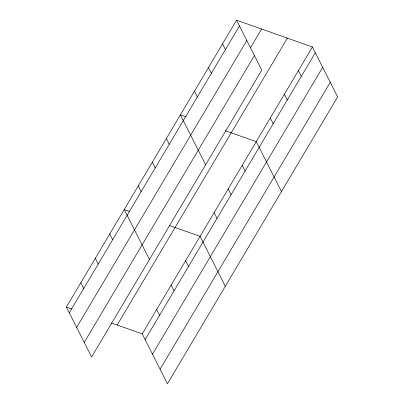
<?xml version="1.0" encoding="UTF-8"?>
<svg xmlns="http://www.w3.org/2000/svg" width="404" height="404" viewBox="0 0 404 404"><rect width="100%" height="100%" fill="white"/><g stroke="black" fill="none" stroke-linecap="round" stroke-linejoin="round"><path stroke-width="0.61" d="M236.557 20.2L261.777 70.129L91.592 357.015L66.372 307.085L236.557 20.2L312.408 46.985L337.628 96.915L167.443 383.8L142.223 333.871L111.332 322.963M69.276 312.832L239.461 25.947M76.639 327.412L246.824 40.526M250.419 47.864L261.585 29.038M84.229 342.435L254.414 55.55M117.19 325.033L287.375 38.148M142.223 333.871L312.408 46.985M145.127 339.618L315.312 52.732M152.49 354.197L322.675 67.311M160.08 369.221L330.265 82.335M186.219 116.928L180.396 114.872L205.616 164.802M225.356 130.75L256.247 141.658L281.467 191.587M129.472 211.393L124.235 209.545L149.455 259.474M169.195 225.422L200.086 236.33L225.306 286.259M66.372 307.085L71.609 308.934M298.364 70.655L301.268 76.401M284.325 94.324L287.229 100.071M270.286 117.988L273.19 123.735M222.518 43.869L225.422 49.616M208.474 67.534L211.378 73.286M242.208 165.327L245.107 171.074M194.435 91.203L197.339 96.95M228.164 188.996L231.068 194.743M214.125 212.661L217.029 218.407M166.357 138.542L169.261 144.289M152.313 162.206L155.217 167.958M185.618 260.716L188.522 266.463M138.274 185.875L141.178 191.622M171.155 285.103L174.058 290.85M156.686 309.484L159.59 315.231M109.767 233.931L112.671 239.678M95.304 258.318L98.207 264.065M80.84 282.699L83.739 288.446"/></g></svg>
